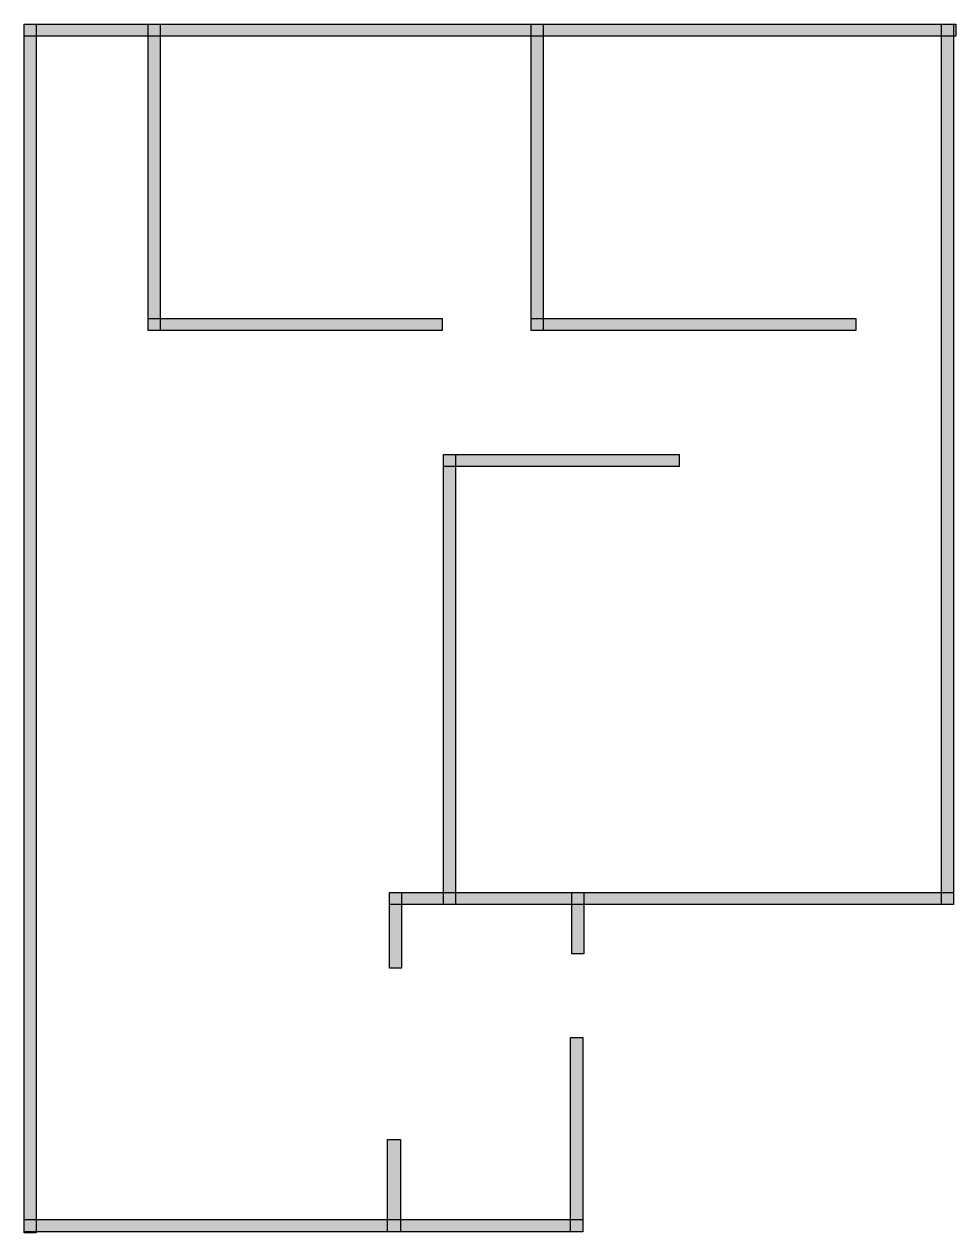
# Model space of a CAD drawing. Header units: millimetres. Extents: x 9 to 7480, y 0 to 9689.
import ezdxf

# ---------------------------------------------------------------- set-up
doc = ezdxf.new("R2010")
doc.units = ezdxf.units.MM
doc.layers.add('WALL', color=7, linetype='Continuous')

msp = doc.modelspace()

# ---------------------------------------------------------------- hatches: boundary and pattern name
at = {"layer": 'WALL'}
h = msp.add_hatch(color=256, dxfattribs=at)
h.dxf.hatch_style = 1
h.paths.add_polyline_path([(8.8, 9688.8), (7480, 9688.8), (7480, 9592), (8.8, 9592)])
h = msp.add_hatch(color=256, dxfattribs=at)
h.dxf.hatch_style = 1
h.paths.add_polyline_path([(8.8, 9688.8), (105.6, 9688.8), (105.6, 0), (8.8, 0)])
h = msp.add_hatch(color=256, dxfattribs=at)
h.dxf.hatch_style = 1
h.paths.add_polyline_path([(1003.2, 9688.8), (1100, 9688.8), (1100, 7233.6), (1003.2, 7233.6)])
h = msp.add_hatch(color=256, dxfattribs=at)
h.dxf.hatch_style = 1
h.paths.add_polyline_path([(4074.4, 9688.8), (4171.2, 9688.8), (4171.2, 7233.6), (4074.4, 7233.6)])
h = msp.add_hatch(color=256, dxfattribs=at)
h.dxf.hatch_style = 1
h.paths.add_polyline_path([(7365.6, 9688.8), (7462.4, 9688.8), (7462.4, 2631.2), (7365.6, 2631.2)])
h = msp.add_hatch(color=256, dxfattribs=at)
h.dxf.hatch_style = 1
h.paths.add_polyline_path([(1003.2, 7330.4), (3361.6, 7330.4), (3361.6, 7233.6), (1003.2, 7233.6)])
h = msp.add_hatch(color=256, dxfattribs=at)
h.dxf.hatch_style = 1
h.paths.add_polyline_path([(4074.4, 7330.4), (6679.2, 7330.4), (6679.2, 7233.6), (4074.4, 7233.6)])
h = msp.add_hatch(color=256, dxfattribs=at)
h.dxf.hatch_style = 1
h.paths.add_polyline_path([(3370.4, 6239.2), (5262.4, 6239.2), (5262.4, 6142.4), (3370.4, 6142.4)])
h = msp.add_hatch(color=256, dxfattribs=at)
h.dxf.hatch_style = 1
h.paths.add_polyline_path([(3370.4, 6239.2), (3467.2, 6239.2), (3467.2, 2631.2), (3370.4, 2631.2)])
h = msp.add_hatch(color=256, dxfattribs=at)
h.dxf.hatch_style = 1
h.paths.add_polyline_path([(2939.2, 2728), (7462.4, 2728), (7462.4, 2631.2), (2939.2, 2631.2)])
h = msp.add_hatch(color=256, dxfattribs=at)
h.dxf.hatch_style = 1
h.paths.add_polyline_path([(2939.2, 2728), (3036, 2728), (3036, 2120.8), (2939.2, 2120.8)])
h = msp.add_hatch(color=256, dxfattribs=at)
h.dxf.hatch_style = 1
h.paths.add_polyline_path([(4400, 2728), (4496.8, 2728), (4496.8, 2235.2), (4400, 2235.2)])
h = msp.add_hatch(color=256, dxfattribs=at)
h.dxf.hatch_style = 1
h.paths.add_polyline_path([(4391.2, 1566.4), (4488, 1566.4), (4488, 8.8), (4391.2, 8.8)])
h = msp.add_hatch(color=256, dxfattribs=at)
h.dxf.hatch_style = 1
h.paths.add_polyline_path([(2921.6, 748), (3027.2, 748), (3027.2, 8.8), (2921.6, 8.8)])
h = msp.add_hatch(color=256, dxfattribs=at)
h.dxf.hatch_style = 1
h.paths.add_polyline_path([(8.8, 105.6), (4488, 105.6), (4488, 8.8), (8.8, 8.8)])

# ---------------------------------------------------------------- linework, layer by layer
for points in [[(8.8, 9688.8), (7480, 9688.8), (7480, 9592), (8.8, 9592)], [(8.8, 9688.8), (105.6, 9688.8), (105.6, 0), (8.8, 0)], [(1003.2, 9688.8), (1100, 9688.8), (1100, 7233.6), (1003.2, 7233.6)], [(4074.4, 9688.8), (4171.2, 9688.8), (4171.2, 7233.6), (4074.4, 7233.6)], [(7365.6, 9688.8), (7462.4, 9688.8), (7462.4, 2631.2), (7365.6, 2631.2)], [(1003.2, 7330.4), (3361.6, 7330.4), (3361.6, 7233.6), (1003.2, 7233.6)], [(4074.4, 7330.4), (6679.2, 7330.4), (6679.2, 7233.6), (4074.4, 7233.6)], [(3370.4, 6239.2), (5262.4, 6239.2), (5262.4, 6142.4), (3370.4, 6142.4)], [(3370.4, 6239.2), (3467.2, 6239.2), (3467.2, 2631.2), (3370.4, 2631.2)], [(2939.2, 2728), (7462.4, 2728), (7462.4, 2631.2), (2939.2, 2631.2)], [(2939.2, 2728), (3036, 2728), (3036, 2120.8), (2939.2, 2120.8)], [(4400, 2728), (4496.8, 2728), (4496.8, 2235.2), (4400, 2235.2)], [(4391.2, 1566.4), (4488, 1566.4), (4488, 8.8), (4391.2, 8.8)], [(2921.6, 748), (3027.2, 748), (3027.2, 8.8), (2921.6, 8.8)], [(8.8, 105.6), (4488, 105.6), (4488, 8.8), (8.8, 8.8)]]:
    msp.add_lwpolyline(points, close=True, dxfattribs=at)

doc.saveas('drawing.dxf')
